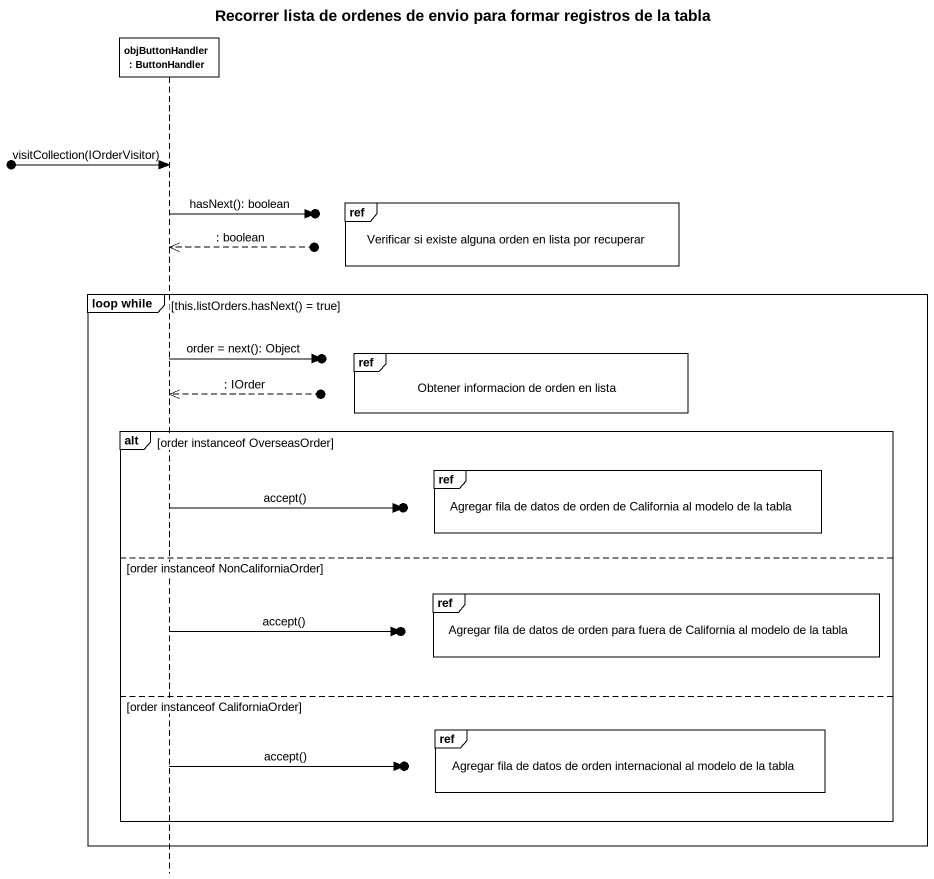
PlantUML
@startuml
title Recorrer lista de ordenes de envio para formar registros de la tabla
hide footbox
participant "objButtonHandler : ButtonHandler" as objButtonHandler

[o-> objButtonHandler : visitCollection(IOrderVisitor)
ref over objButtonHandler : Verificar si existe alguna orden en lista por recuperar
objButtonHandler ->o] : hasNext(): boolean
objButtonHandler <<--o] : : boolean
group loop while [this.listOrders.hasNext() = true]
  ref over objButtonHandler : Obtener informacion de orden en lista
  objButtonHandler ->o] : order = next(): Object
  objButtonHandler <<--o] : : IOrder
  alt order instanceof OverseasOrder
    ref over objButtonHandler : Agregar fila de datos de orden de California al modelo de la tabla
    objButtonHandler ->o] : accept()
  else order instanceof NonCaliforniaOrder
    ref over objButtonHandler : Agregar fila de datos de orden para fuera de California al modelo de la tabla
    objButtonHandler ->o] : accept()
  else order instanceof CaliforniaOrder
    ref over objButtonHandler : Agregar fila de datos de orden internacional al modelo de la tabla
    objButtonHandler ->o] : accept()
  end
end
@enduml
